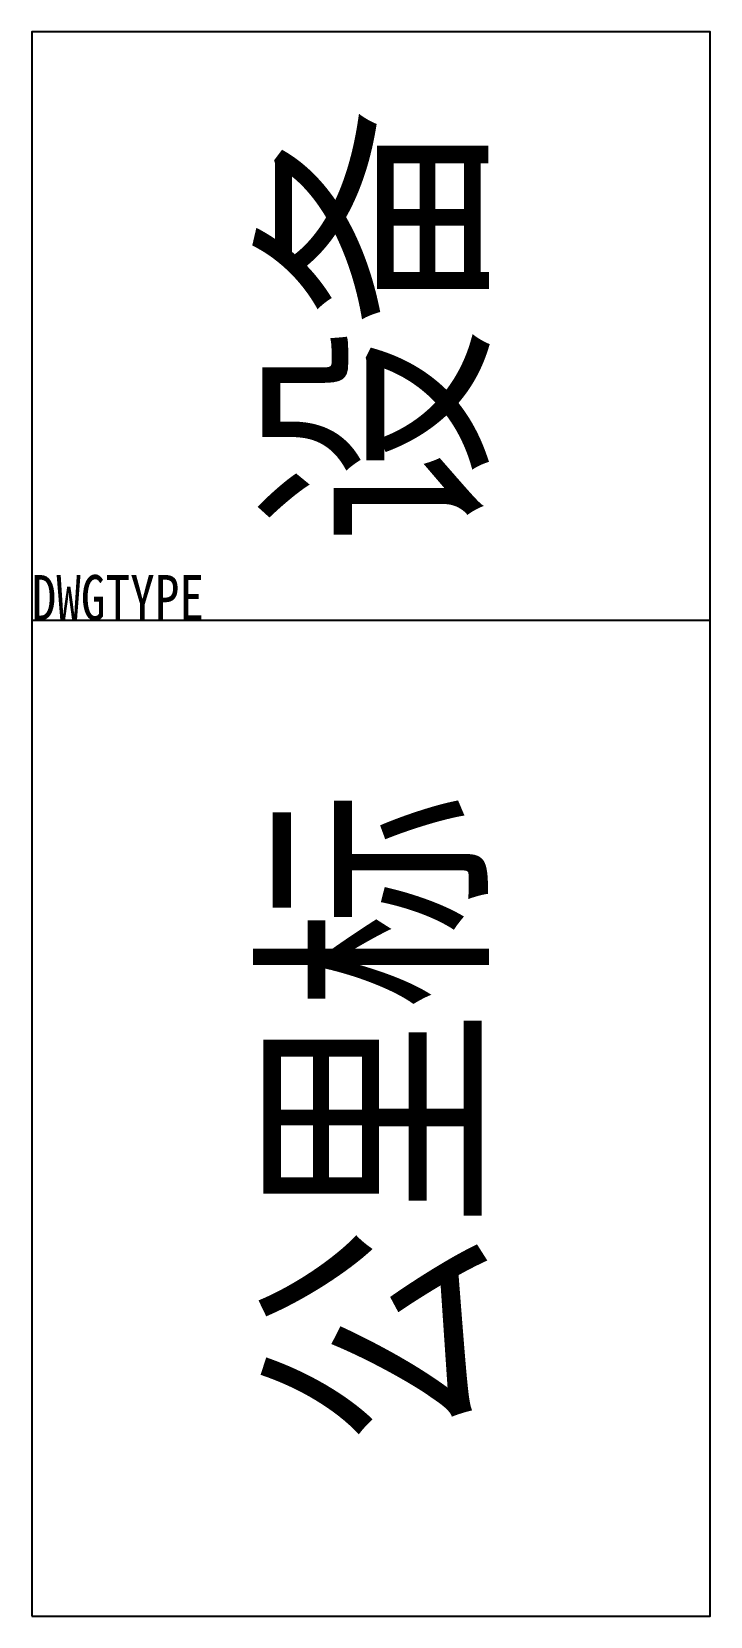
# Model space of a CAD drawing. Header units: millimetres. Extents: x -7.5 to 7.5, y -35 to 0.
import ezdxf
from ezdxf.enums import TextEntityAlignment as Align

# ---------------------------------------------------------------- set-up
doc = ezdxf.new("R2010")
doc.units = ezdxf.units.MM
doc.styles.add('CHINESE', font='TIMES.TTF', dxfattribs={"width": 0.8, "height": 3})

msp = doc.modelspace()

# ---------------------------------------------------------------- linework, layer by layer
msp.add_lwpolyline([(-7.5, -35), (7.5, -35), (7.5, 0), (-7.5, 0)], close=True)
msp.add_lwpolyline([(-7.5, -13), (7.5, -13)])

# ---------------------------------------------------------------- texts
at = {"linetype": 'Continuous', "lineweight": -3, "style": 'CHINESE', "width": 0.85}
for s, p in [('设备', (0, -6.5)), ('公里标', (0, -24))]:
    msp.add_text(s, height=4.1558, rotation=90, dxfattribs=at).set_placement(p, align=Align.MIDDLE)
at = {"width": 0.8, "flags": 1}
msp.add_attdef('DWGTYPE', (-7.5, -13), 'PMT', height=1, dxfattribs=at)

doc.saveas('drawing.dxf')
